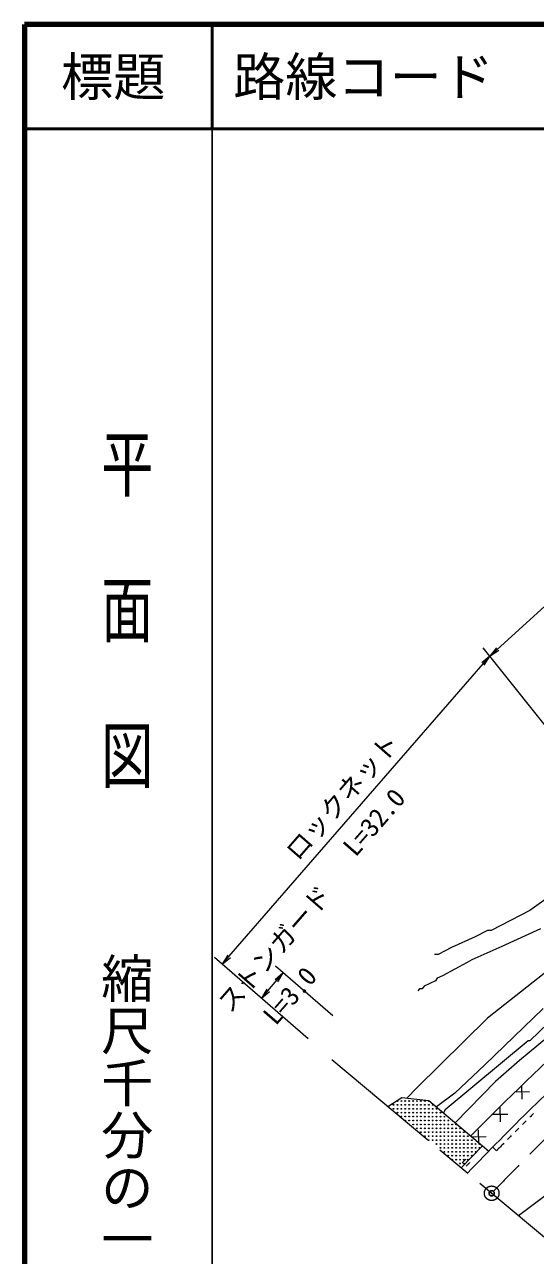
# Model space of a CAD drawing. Units: millimetres, scale not verified. Extents: x 40000 to 680000, y 20000 to 380000.
# Drawn here: x 40000 to 88978, y 261939 to 380000 of the extents above; entities that cross this region are included whole.
import ezdxf
from ezdxf.enums import TextEntityAlignment as Align

# ---------------------------------------------------------------- set-up
doc = ezdxf.new("R2010")
doc.units = ezdxf.units.MM
doc.header["$LTSCALE"] = 1000
doc.header["$PDMODE"] = 32
doc.header["$PDSIZE"] = 500
doc.linetypes.add('CHAIN', pattern=[18.5, 12, -1.5, 3.5, -1.5])
for name, color, linetype, lineweight in [('M-BGD', 7, 'Continuous', 13), ('M-BMK', 2, 'CHAIN', 13), ('M-STR-HTXT', 7, 'Continuous', 13), ('M-TTL', 2, 'Continuous', 140), ('M-TTL-BAND', 7, 'Continuous', 25), ('M-TTL-LINE', 7, 'Continuous', 50)]:
    doc.layers.add(name, color=color, linetype=linetype, lineweight=lineweight)
doc.layers.add('M-OTRS', color=6, linetype='Continuous')
doc.layers.add('M-TTL-TXT', color=7, linetype='Continuous')
doc.styles.add('@ＭＳ ゴシック', font='')
doc.styles.add('ＭＳ ゴシック', font='')
doc.styles.get('@ＭＳ ゴシック').set_extended_font_data('@MS Gothic')
doc.styles.get('ＭＳ ゴシック').set_extended_font_data('MS Gothic')

# ---------------------------------------------------------------- blocks, each defined once
blk = doc.blocks.new('open_arrow')
at = {"color": 0, "linetype": 'Continuous', "lineweight": -2}
blk.add_lwpolyline([(7.5, 1.25), (0, 0), (7.5, -1.25)], dxfattribs=at)

msp = doc.modelspace()

# ---------------------------------------------------------------- linework, layer by layer
at = {"layer": 'M-BGD'}
for p, q in [((90239, 296305), (88461, 295035)), ((89477, 293257), (85751, 291564)), ((83211, 292495), (80925, 291479)), ((85751, 291564), (82873, 290294)), ((60775, 288093), (60944, 288008)), ((89731, 285637), (84143, 280219)), ((77623, 278017), (76640, 277034)), ((88399, 277634), (87127, 277608)), ((87707, 276912), (87682, 278145)), ((74823, 276229), (76165, 277085)), ((76165, 277085), (78772, 276804)), ((78772, 276804), (83899, 272455)), ((86322, 275469), (84908, 275441)), ((85629, 274748), (85601, 276129)), ((83548, 272762), (83523, 273998)), ((84244, 273305), (82945, 273279)), ((83899, 272455), (81867, 270339)), ((83899, 272455), (84510, 271937)), ((84890, 272326), (85248, 271977)), ((81970, 270809), (82318, 271177)), ((82354, 270484), (82703, 270852)), ((90039, 267757), (87362, 265744))]:
    msp.add_line(p, q, dxfattribs=at)
at = {"layer": 'M-BGD', "linetype": 'CHAIN'}
msp.add_line((69444, 280726), (107803, 248653), dxfattribs=at)
at = {"layer": 'M-BGD'}
for points in [[(96589, 303079), (96589, 298422), (96504, 297406), (96250, 296221), (95742, 295120), (94641, 293511), (91932, 290633), (84397, 284706), (77623, 278017)], [(100399, 299777), (99383, 295543), (97943, 292495), (96419, 290209), (88461, 282505), (88291, 282505), (80333, 275901), (80182, 275599)], [(101923, 297999), (101584, 296729), (101076, 295459), (99637, 292580), (96335, 288262), (94303, 286230), (91085, 283436), (90239, 282928), (87445, 280642), (85159, 278610), (81294, 274658)], [(88461, 295035), (84735, 293088), (84397, 293088), (83211, 292495)], [(80925, 291479), (79655, 290802), (79317, 290802)], [(82873, 290294), (82449, 290040), (80079, 288770)], [(80079, 288770), (79571, 288516), (79401, 288262), (78301, 287754), (78131, 287500), (77877, 287500), (77708, 287331)], [(84143, 280219), (81264, 277509), (79493, 276181)]]:
    msp.add_lwpolyline(points, dxfattribs=at)
for centre in [(75375, 276376), (75751, 276750), (75751, 276376), (76126, 276751), (76126, 276376), (76500, 276751), (76501, 276376), (76876, 276750), (76876, 276376), (77250, 276375), (77251, 276751), (77626, 276751), (77625, 276375), (78000, 276751), (78000, 276375), (78376, 276751), (78376, 276375), (78750, 276750), (78751, 276375), (79125, 276375), (75375, 276000), (75751, 276000), (75751, 275625), (76125, 276000), (76126, 275625), (76126, 275251), (76500, 276000), (76500, 275626), (76501, 275251), (76875, 276001), (76875, 275626), (76875, 275251), (77251, 276000), (77251, 275625), (77251, 275251), (77625, 276000), (77626, 275626), (77626, 275251), (78000, 276001), (78000, 275626), (78001, 275251), (78376, 276000), (78375, 275626), (78375, 275250), (78751, 276000), (78751, 275626), (78751, 275250), (79126, 276001), (79126, 275626), (79125, 275250), (79500, 276001), (79500, 275250), (79501, 275626), (79876, 275625), (79876, 275250), (80251, 275250), (76500, 274875), (76875, 274875), (77250, 274501), (77251, 274875), (77626, 274875), (77626, 274500), (77626, 274126), (78000, 274875), (78000, 274501), (78001, 274126), (78375, 274876), (78375, 274501), (78376, 274126), (78751, 274875), (78751, 274500), (78751, 274126), (79126, 274875), (79126, 274501), (79126, 274126), (79500, 274876), (79500, 274125), (79501, 274501), (79875, 274876), (79875, 274501), (79875, 274125), (80251, 274875), (80251, 274501), (80251, 274125), (80626, 274876), (80626, 274501), (80625, 274125), (81000, 274125), (81001, 274501), (81375, 274500), (81375, 274126), (81751, 274125), (78000, 273750), (78375, 273750), (78375, 273375), (78750, 273750), (78750, 273376), (78750, 273001), (79126, 273750), (79126, 273375), (79126, 273000), (79500, 273750), (79501, 273376), (79501, 273001), (79875, 273751), (79875, 273376), (79876, 273001), (80250, 273376), (80250, 273001), (80251, 273750), (80626, 273750), (80626, 273376), (80626, 273000), (81000, 273751), (81000, 273000), (81001, 273376), (81375, 273751), (81375, 273376), (81375, 273000), (81750, 273001), (81751, 273750), (81751, 273376), (82126, 273751), (82126, 273376), (82126, 273000), (82500, 273375), (82500, 273000), (82875, 273001), (79500, 272625), (79875, 272625), (79875, 272250), (80250, 272625), (80250, 272251), (80250, 271876), (80626, 272625), (80626, 272250), (80626, 271875), (81001, 272625), (81001, 272251), (81001, 271876), (81375, 272626), (81376, 272251), (81376, 271876), (81750, 272626), (81750, 272251), (81750, 271875), (82126, 272625), (82126, 272251), (82126, 271875), (82500, 271875), (82501, 272626), (82501, 272251), (82875, 272626), (82876, 272251), (82875, 271875), (83250, 272251), (83250, 271875), (83251, 272625), (83626, 272626), (83625, 272250), (80625, 271500), (81001, 271500), (81001, 271125), (81375, 271500), (81376, 271125), (81750, 271500), (81750, 271126), (81751, 270751), (82126, 271500), (82125, 271126), (82125, 270751), (82501, 271500), (82501, 271125), (82875, 271500)]:
    msp.add_circle(centre, 37.5, dxfattribs=at)
for centre, radius, start, end in [((338359, 20354), 359654, 130.53707, 135.28481), ((258719, 102525), 243000, 132.32193, 136.49017), ((258719, 102525), 242500, 134.48316, 134.60129), ((258719, 102525), 242500, 134.9557, 135.07383), ((258719, 102525), 242500, 134.71943, 134.83756), ((258719, 102525), 242500, 135.19197, 135.31011), ((258719, 102525), 242500, 135.54638, 135.66451), ((258719, 102525), 242500, 135.42824, 135.54638)]:
    msp.add_arc(centre, radius, start, end, dxfattribs=at)
at = {"layer": 'M-BMK'}
msp.add_circle((84788, 267897), 700, dxfattribs=at)
msp.add_arc((258719, 102525), 240000, 132.33066, 136.44499, dxfattribs=at)
at = {"layer": 'M-OTRS'}
msp.add_point((84788, 267897), dxfattribs=at)
at = {"layer": 'M-STR-HTXT'}
for p, q in [((84611, 319432), (108580, 341239)), ((99681, 300523), (83983, 320211)), ((58954, 289873), (84611, 319432)), ((67183, 282697), (58212, 290520)), ((69550, 284910), (64051, 289683)), ((62703, 286604), (64806, 289027))]:
    msp.add_line(p, q, dxfattribs=at)
at = {"layer": 'M-TTL'}
for p, q in [((40000, 380000), (40000, 20000)), ((680000, 380000), (40000, 380000))]:
    msp.add_line(p, q, dxfattribs=at)
at = {"layer": 'M-TTL-BAND'}
msp.add_line((58000, 370000), (58000, 20000), dxfattribs=at)
at = {"layer": 'M-TTL-LINE'}
for p, q in [((58000, 380000), (58000, 370000)), ((40000, 370000), (680000, 370000))]:
    msp.add_line(p, q, dxfattribs=at)

# ---------------------------------------------------------------- block references
at = {"layer": 'M-STR-HTXT', "xscale": 133, "yscale": 133}
for p, rotation in [((84611, 319432), 42.3), ((84611, 319432), 229), ((58954, 289873), 49), ((64806, 289027), 229), ((62703, 286604), 49)]:
    msp.add_blockref('open_arrow', p, dxfattribs=dict(at, rotation=rotation))

# ---------------------------------------------------------------- texts
at = {"layer": 'M-STR-HTXT', "style": 'ＭＳ ゴシック'}
for s, rotation, p in [('ロックネット', 48.897, (71559, 304954)), ('L=32.0', 48.897, (74610, 302533)), ('ストンガード', 49.043, (65054, 290389)), ('L=3.0', 49.043, (66536, 285897))]:
    msp.add_text(s, height=1833, rotation=rotation, dxfattribs=at).set_placement(p, align=Align.BOTTOM_CENTER)
at = {"layer": 'M-TTL-BAND', "style": '@ＭＳ ゴシック', "width": 1.4}
msp.add_text('平  面  図', height=3666, rotation=270, dxfattribs=at).set_placement((49777, 306475), align=Align.MIDDLE_RIGHT)
at = {"layer": 'M-TTL-BAND', "style": '@ＭＳ ゴシック'}
msp.add_text('縮尺千分の一', height=3666, rotation=270, dxfattribs=at).set_placement((49777, 261030), align=Align.MIDDLE_RIGHT)
at = {"layer": 'M-TTL-TXT', "style": 'ＭＳ ゴシック'}
msp.add_text('標題', height=3666, dxfattribs=at).set_placement((48500, 375000), align=Align.MIDDLE_CENTER)
msp.add_text('路線コード', height=3666, dxfattribs=at).set_placement((60000, 375000), align=Align.MIDDLE_LEFT)

doc.saveas('drawing.dxf')
